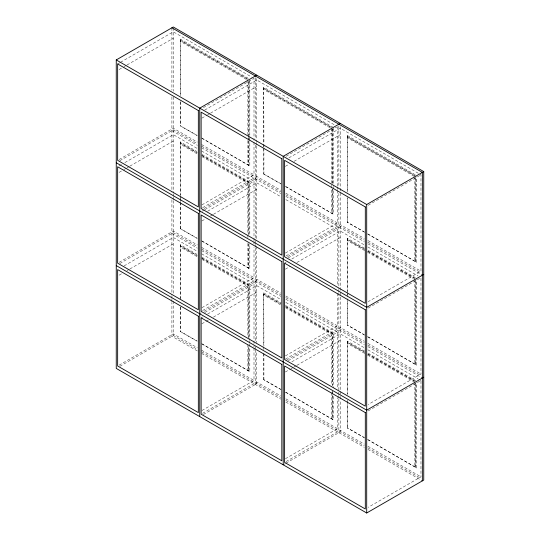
<?xml version="1.0" encoding="UTF-8"?>
<svg xmlns="http://www.w3.org/2000/svg" width="540" height="540" viewBox="0 0 540 540"><rect width="100%" height="100%" fill="white"/><g stroke="black" fill="none" stroke-linecap="round" stroke-linejoin="round"><path stroke-width="0.41" stroke-dasharray="2.7 2.03" d="M117.646 63.95L119.813 62.701M120.535 62.282L173.3 31.82L251.816 77.153M119.09 69.545L123.431 67.041M124.153 66.623L126.32 65.374M127.042 64.955L173.3 38.245M246.422 79.502L180.259 41.297L180.238 40.243L247.516 78.86M203.404 107.622L254.003 78.408L254.003 138.767M119.09 159.516L173.3 128.216L197.289 142.067M204.741 110.066L256.784 80.015L334.571 124.929M119.867 160.67L173.3 129.823L197.255 143.654M197.006 135.5L180.238 125.82L197.201 135.392M119.09 165.942L121.979 164.275M124.875 162.601L173.3 134.642L197.289 148.493M201.852 118.159L206.908 115.236M207.63 114.818L209.804 113.569M210.526 113.15L256.784 86.447M329.906 127.697L263.736 89.498L263.716 88.439L331 127.062M119.09 172.368L123.431 169.864M124.153 169.445L126.32 168.197M127.042 167.778L129.208 166.523M129.931 166.111L173.3 141.068M196.978 153.779L180.259 144.119L180.238 143.066L197.201 152.638M247.88 140.582L247.88 164.849L248.785 165.395L248.974 140.866M201.96 204.856L254.003 174.812L254.003 139.603M286.166 156.236L336.757 127.028M202.574 207.711L256.784 176.418L280.773 190.269M288.947 157.842L340.261 128.216L420.964 174.805L420.964 271.202L368.199 301.664M204.073 208.454L256.784 178.025M333.308 127.413L263.736 87.251L263.716 174.015L280.685 183.587M201.96 211.282L204.127 210.026M204.849 209.608L254.003 181.238L254.003 240.752M119.09 262.339L173.3 231.039L197.289 244.89M207.63 211.221L256.784 182.844L280.773 196.695M285.329 166.354L288.947 164.268M294.003 161.352L340.261 134.642M119.867 263.493L173.3 232.646L197.255 246.476M197.006 238.329L180.238 228.643L197.201 238.214M414.113 176.317L347.22 137.693L347.2 136.64L415.213 175.682M124.153 265.842L173.3 237.465L197.289 251.316M201.852 220.982L205.463 218.896M210.526 215.973L212.693 214.724M213.415 214.306L256.784 189.27M119.09 275.191L121.979 273.524M127.042 270.601L129.208 269.352M129.931 268.934L173.3 243.891M196.978 256.601L180.259 246.949L180.238 245.889L197.201 255.46M331.358 128.54L331.358 213.044L332.262 213.59L332.458 189.061M247.88 243.405L247.88 267.671L248.785 268.218L248.974 243.689M285.437 253.051L337.48 223.007L337.48 190.316M368.199 205.268L420.964 174.805M286.058 255.913L340.261 224.613L364.257 238.464M287.557 256.649L340.261 226.22M364.702 232.322L347.2 222.217L364.169 231.788M347.2 222.217L347.22 197.775M201.96 307.679L254.003 277.634L254.003 247.455M288.333 257.81L337.48 229.433L337.48 285.593M284.607 263.169L286.058 262.339M291.836 258.998L340.261 231.039L364.257 244.89M202.574 310.534L256.784 279.241L280.773 293.092M199.739 313.781L201.184 312.944M204.073 311.276L256.784 280.847M204.849 312.437L254.003 284.06L254.003 346.923M119.09 365.162L173.3 333.862L197.289 347.713M201.13 317.797L202.574 316.96M207.63 314.044L256.784 285.667L280.773 299.518M285.329 269.183L290.392 266.26M296.899 262.501L340.261 237.465M119.867 366.323L173.3 335.468L197.255 349.299M197.006 341.152L180.238 331.466L197.201 341.037M364.669 250.594L347.22 240.516L347.2 239.463L364.169 249.035M201.852 323.804L208.352 320.051M213.415 317.129L256.784 292.093M280.463 304.796L263.736 295.144L263.716 294.084L280.685 303.656M414.842 176.735L414.842 261.245L415.746 261.792L415.942 177.478M247.88 344.554L247.88 370.494L248.785 371.041L248.974 347.355M285.437 355.874L337.48 325.829L337.48 293.139M368.199 308.09L420.964 277.627L420.964 374.031L368.199 404.494M285.329 359.154L340.261 327.436L364.257 341.287M286.834 359.89L340.261 329.042M364.702 335.144L347.2 325.04L364.169 334.611M201.96 410.501L254.003 380.457L254.003 347.767M288.333 360.632L337.48 332.255L337.48 388.415M202.574 413.357L256.784 382.064L280.773 395.914M291.836 361.82L340.261 333.862L364.257 347.713M203.351 414.518L256.784 383.67L256.784 351.641M281.131 389.691L263.716 379.667L280.685 389.232M285.329 372.006L290.392 369.083M291.114 368.665L293.281 367.416M294.003 366.998L296.176 365.742M296.899 365.33L340.261 340.288M364.669 353.417L347.22 343.339L347.2 342.286L364.169 351.857M414.842 279.558L414.842 364.068L415.746 364.615L415.942 280.3M331.358 392.756L331.358 418.696L332.262 419.243L332.458 394.706M285.437 458.696L337.48 428.652L337.48 397.636M368.199 410.92L420.964 380.457L420.964 476.854L368.199 507.317M286.058 461.558L340.261 430.259L364.257 444.11M283.216 464.805L285.383 463.55M286.112 463.131L340.261 431.865L340.261 399.843M364.702 437.967L347.2 427.862L364.169 437.434M414.842 382.381L414.842 466.891L415.746 467.438L415.942 383.123M180.259 95.688L180.259 39.049L248.373 78.381M347.22 192.078L347.22 135.446L416.792 175.608M180.238 40.243L248.785 79.819M263.716 88.439L332.262 128.014M347.2 136.64L415.746 176.216M201.575 137.916L249.824 165.969L249.824 141.629M285.788 186.536L333.308 214.171L333.308 189.824M367.814 233.888L416.792 262.366L416.792 176.735M201.994 138.362L249.824 165.969M263.716 174.015L281.131 184.046M285.478 186.556L333.308 214.171M367.578 233.955L416.792 262.366M201.656 144.585L254.003 174.812M285.863 193.205L337.48 223.007M367.889 240.563L420.964 271.202M201.609 146.171L280.739 191.855M285.822 194.785L364.217 240.05M367.848 242.143L420.842 272.74M171.909 130.626L197.316 145.294M201.67 147.811L280.8 193.496M285.883 196.425L364.277 241.691M367.909 243.79L422.354 275.218M201.656 151.011L254.003 181.238M285.863 199.631L337.48 229.433M367.889 246.989L418.055 275.954M180.238 228.643L180.259 141.872L196.925 151.497M201.994 154.427L249.824 182.041L249.824 235.217M347.2 325.04L347.22 238.268L364.615 248.312M368.24 250.405L415.341 277.601M201.575 155.162L248.974 182.527L248.974 235.265M367.814 251.141L414.484 278.08M180.238 143.066L197.006 152.746M202.115 155.696L248.785 182.642L248.785 234.536M347.2 239.463L364.702 249.568M367.619 251.249L415.746 279.038M202.068 156.715L247.88 183.161L247.88 234.205M367.578 252.275L413.39 278.721M201.575 240.739L249.824 268.799L249.824 245.288M367.814 336.717L416.792 365.189L416.792 279.558M201.994 241.184L249.824 268.799M367.578 336.778L416.792 365.189M201.656 247.408L254.003 277.634M285.863 296.028L337.48 325.829M367.889 343.386L420.964 374.031M201.609 248.994L280.739 294.678M285.822 297.608L364.217 342.873M367.848 344.972L420.842 375.563M171.909 233.449L197.316 248.117M201.67 250.634L280.8 296.318M285.883 299.255L364.277 344.513M367.909 346.613L422.354 378.047M201.656 253.834L254.003 284.06M285.863 302.454L337.48 332.255M367.889 349.812L418.055 378.776M418.784 379.195L420.964 380.457M180.238 298.748L180.259 244.694L196.925 254.32M201.994 257.249L249.824 284.863L249.824 339.714M263.736 349.529L263.736 292.896L281.131 302.933M285.478 305.444L333.308 333.059L333.308 387.916M347.22 394.382L347.22 341.091L364.615 351.135M368.24 353.228L416.792 381.26M201.575 257.985L248.974 285.35L248.974 337.25M285.788 306.605L332.458 333.551L332.458 385.445M367.814 353.963L414.484 380.902M180.238 245.889L197.006 255.575M202.115 258.518L248.785 285.464L248.785 339.046M263.716 294.084L280.49 303.77M285.593 306.72L332.262 333.659L332.262 385.56M347.2 342.286L364.702 352.39M367.619 354.071L415.746 381.861M202.068 259.538L247.88 285.984L247.88 337.028M285.552 307.739L331.358 334.186L331.358 385.223M367.578 355.097L414.113 381.962M201.575 343.562L249.824 371.621L249.824 347.274M285.788 392.182L333.308 419.816L333.308 395.469M367.814 439.54L416.792 468.018L416.792 382.381M201.994 344.007L249.824 371.621M285.478 392.202L333.308 419.816M367.578 439.607L416.792 468.018M201.656 350.237L254.003 380.457M285.863 398.851L337.48 428.652M367.889 446.209L420.964 476.854M201.609 351.817L280.739 397.501M285.822 400.43L364.217 445.696M367.848 447.795L420.842 478.386M197.316 350.946L171.909 336.272L171.909 302.562M201.67 353.457L280.8 399.141M285.883 402.077L364.277 447.336M367.909 449.435L422.354 480.87M347.22 135.446L347.396 191.896M347.22 238.268L347.396 291.364M347.22 341.091L347.396 394.193M263.736 87.251L263.912 143.701M263.736 292.896L263.912 345.992M180.259 39.049L180.428 95.506M180.259 141.872L180.428 194.974M180.259 244.694L180.428 298.634M415.746 177.586L415.746 261.792M415.746 280.415L415.746 364.615M415.746 383.238L415.746 467.438M347.396 197.775L347.396 222.102M347.396 292.207L347.396 294.725M347.396 301.435L347.396 324.925M347.396 401.74L347.396 427.748M347.2 400.174L347.2 427.862M340.261 126.765L340.261 395.624M340.261 396.468L340.261 398.999M338.87 125.888L338.87 187.414M338.87 193.313L338.87 288.549M338.87 289.393L338.87 291.917M338.87 292.761L338.87 394.747M338.87 395.584L338.87 398.115M338.87 398.959L338.87 432.668M337.48 126.61L337.48 186.125M337.48 186.962L337.48 189.479M333.308 128.54L333.308 185.625M333.308 186.462L333.308 188.987M332.458 129.276L332.458 183.168M332.458 391.338L332.458 393.869M332.262 128.547L332.262 183.283M332.262 189.175L332.262 213.59M332.262 391.453L332.262 393.977M332.262 394.821L332.262 419.243M263.912 144.538L263.912 147.056M263.912 147.893L263.912 173.907M263.912 353.545L263.912 379.553M263.736 353.538L263.716 379.667M256.784 78.57L256.784 141.784M256.784 142.621L256.784 145.152M256.784 145.996L256.784 238.876M256.784 246.443L256.784 342.542M255.393 77.686L255.393 139.212M255.393 145.112L255.393 240.347M255.393 241.191L255.393 243.722M255.393 244.566L255.393 247.091M255.393 247.934L255.393 340.646M255.393 346.545L255.393 349.076M255.393 349.92L255.393 384.473M254.003 241.589L254.003 244.1M249.824 80.338L249.824 137.43M249.824 138.267L249.824 140.785M249.824 340.558L249.824 343.076M249.824 343.913L249.824 346.43M248.974 81.925L248.974 136.654M248.974 137.498L248.974 140.022M248.785 82.033L248.785 136.769M248.785 137.606L248.785 140.137M248.785 140.974L248.785 165.395M248.785 243.797L248.785 268.218M248.785 346.626L248.785 371.041M247.88 80.338L247.88 134.723M247.88 235.042L247.88 237.546M180.428 102.215L180.428 125.705M180.428 195.811L180.428 198.329M180.428 199.166L180.428 201.683M180.428 202.52L180.428 228.528M180.428 307.024L180.428 331.351M180.259 101.54L180.238 125.82M180.259 307.031L180.238 331.466M173.3 27.844L173.3 91.219M173.3 96.957L173.3 193.037M173.3 193.88L173.3 196.405M173.3 197.249L173.3 199.78M173.3 200.624L173.3 293.504M173.3 301.07L173.3 335.468M171.909 27.803L171.909 90.173M171.909 96.917L171.909 192.152M171.909 199.739L171.909 294.975M171.909 295.819L171.909 298.35M171.909 299.194L171.909 301.718"/><path stroke-width="0.81" d="M116.255 59.933L173.3 27L423.745 171.592L423.745 480.067L366.701 513L116.255 368.408L116.255 59.933L366.701 204.532L423.745 171.592M256.784 75.195L199.739 108.135L199.739 416.603M340.261 123.397L283.216 156.33L283.216 464.805M423.745 274.415L366.701 307.355L116.255 162.756M423.745 377.244L366.701 410.177L116.255 265.586M171.909 27.803L422.354 172.395L422.354 480.87M366.701 204.532L366.701 513M198.342 110.545L117.646 63.95L117.646 160.346L198.342 206.941L198.342 110.545M281.826 158.74L201.13 112.151L201.13 208.548L281.826 255.137L281.826 158.74M365.31 206.941L284.607 160.346L284.607 256.743L365.31 303.338L365.31 206.941M198.342 213.368L117.646 166.772L117.646 263.176L198.342 309.764L198.342 213.368M281.826 261.562L201.13 214.974L201.13 311.371L281.826 357.959L281.826 261.562M365.31 309.764L284.607 263.169L284.607 359.566L365.31 406.161L365.31 309.764M198.342 316.19L117.646 269.602L117.646 365.999L198.342 412.587L198.342 316.19M281.826 364.385L201.13 317.797L201.13 414.194L281.826 460.789L281.826 364.385M365.31 412.587L284.607 365.992L284.607 462.395L365.31 508.984L365.31 412.587"/></g></svg>
